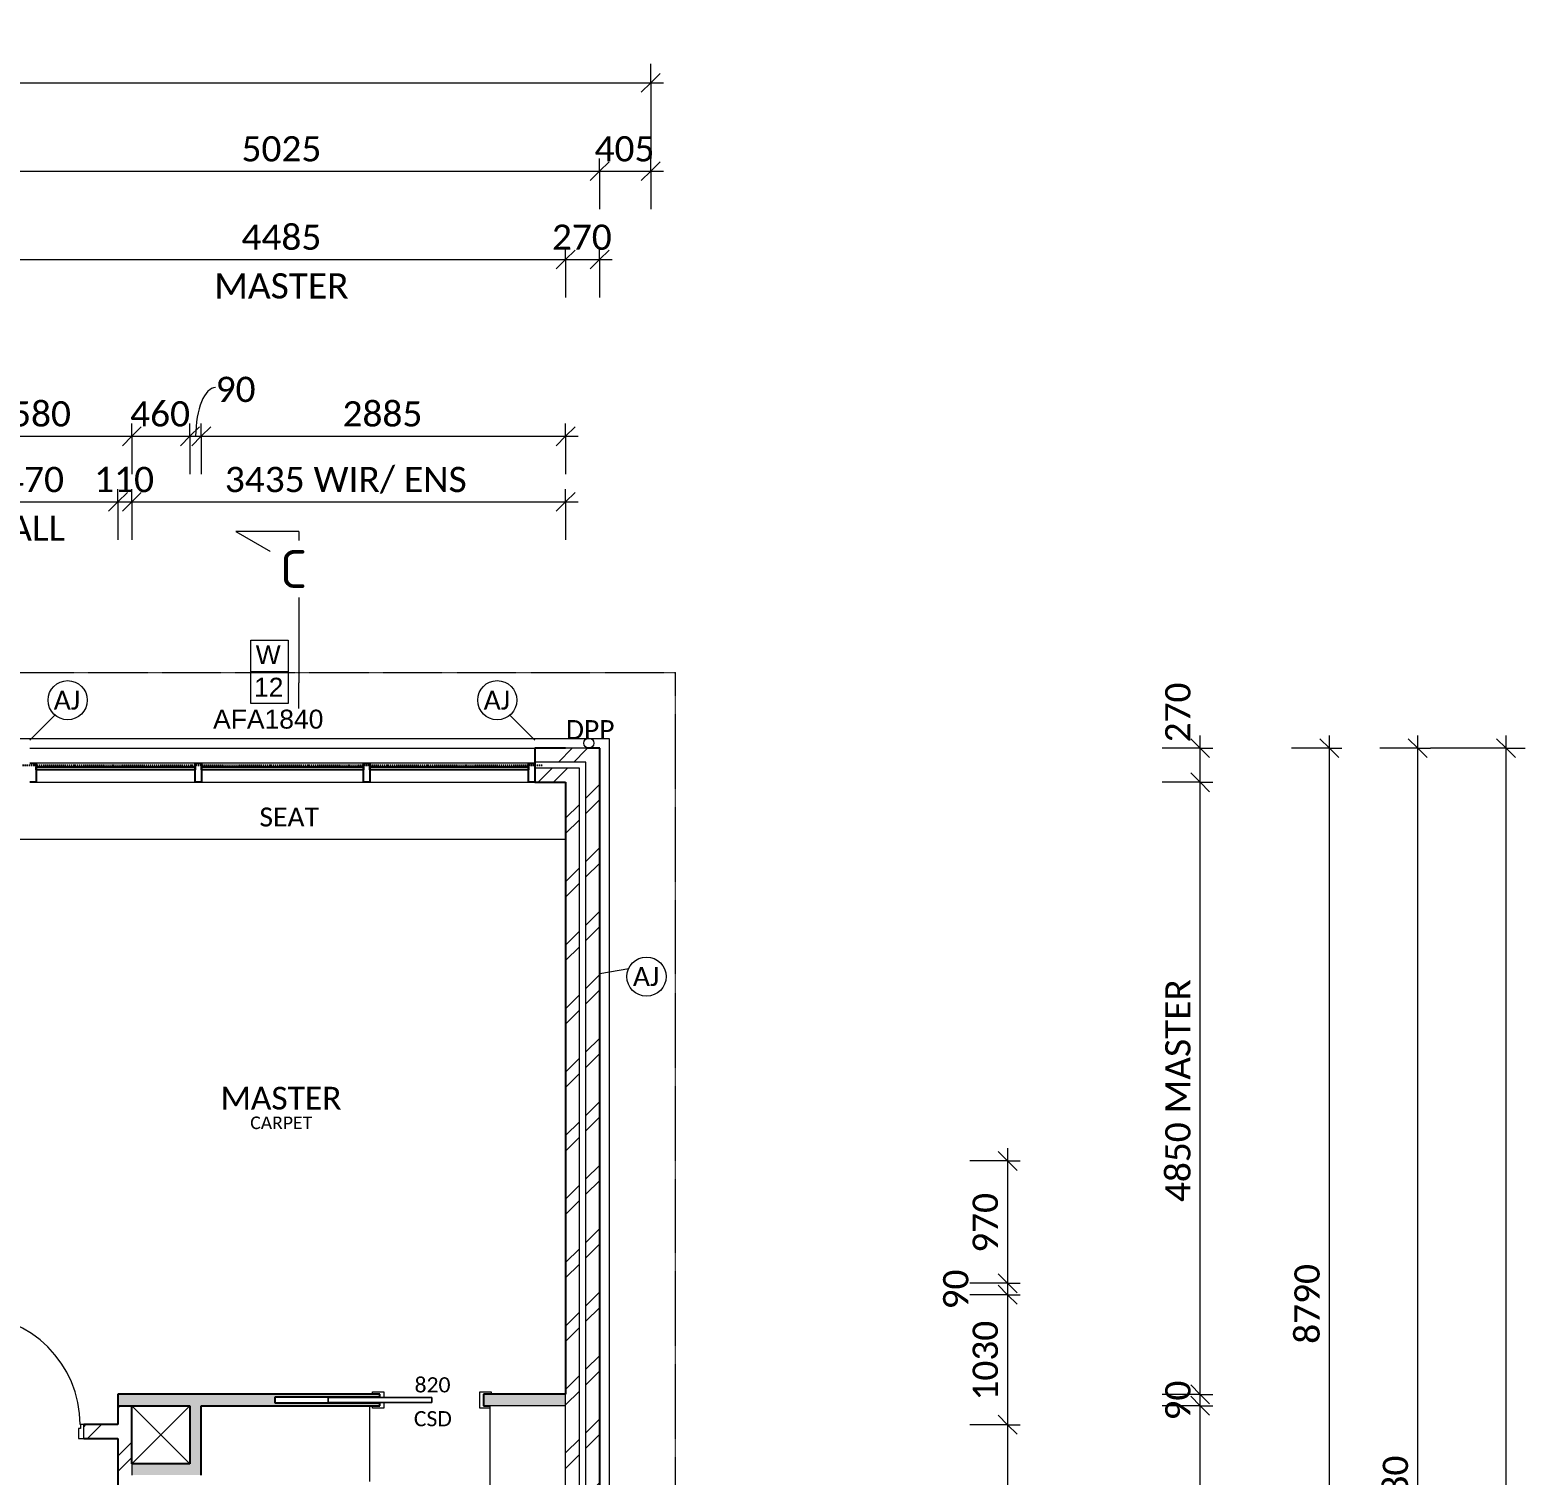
# Model space of a CAD drawing. Header units: millimetres. Extents: x 20072 to 46909, y 1130 to 33990.
# Drawn here: x 35068 to 46909, y 22539 to 33990 of the extents above; entities that cross this region are included whole.
import ezdxf

# ---------------------------------------------------------------- set-up
doc = ezdxf.new("R2010")
doc.units = ezdxf.units.MM
doc.linetypes.add('Dash Dot 3_8_', pattern=[15.875, 9.525, -3.175, 0, -3.175])
doc.linetypes.add('Overhead', pattern=[3.96875, 2.38125, -1.5875])
for name, color, linetype, lineweight in [('A-ANNO-DIMS', 211, 'Continuous', 9), ('A-ANNO-DIMS-100', 211, 'Continuous', 9), ('A-ANNO-IDEN', 131, 'Continuous', 9), ('A-AREA-IDEN', 2, 'Continuous', 9), ('A-DETL', 90, 'Continuous', 9), ('A-DETL-THIN', 151, 'Continuous', 9), ('A-DOOR', 31, 'Continuous', 9), ('A-DOOR-FRAM', 31, 'Continuous', 18), ('A-DOOR-IDEN', 31, 'Continuous', 9), ('A-DOOR-OPNG', 31, 'Continuous', 9), ('A-FLOR', 192, 'Continuous', 9), ('A-FLOR-OVHD', 1, 'Overhead', 9), ('A-GLAZ', 151, 'Continuous', 9), ('A-GLAZ-IDEN', 152, 'Continuous', 9), ('A-SIGN', 13, 'Continuous', 9), ('A-WALL', 113, 'Continuous', 9), ('A-WALL-PATT', 111, 'Continuous', 25), ('G-ANNO-SYMB', 111, 'Continuous', 9), ('G-ANNO-TEXT', 231, 'Continuous', 9), ('I-WALL', 2, 'Continuous', 9), ('Q-CASE', 31, 'Continuous', 9)]:
    doc.layers.add(name, color=color, linetype=linetype, lineweight=lineweight)
doc.styles.add('Arial_1', font='arial.ttf', dxfattribs={"height": 150})
doc.styles.add('Calibri Light', font='calibril.ttf', dxfattribs={"height": 100})
doc.styles.add('Calibri_1', font='calibri.ttf', dxfattribs={"height": 150})
doc.styles.add('Calibri_2', font='calibri.ttf', dxfattribs={"height": 180})
doc.styles.add('Calibri_3', font='calibri.ttf', dxfattribs={"height": 120})
doc.styles.add('Calibri_4', font='calibri.ttf', dxfattribs={"height": 300})
doc.styles.add('Calibri_5', font='calibri.ttf', dxfattribs={"height": 200})
doc.styles.add('ISOCPEUR_2', font='ISOCPEUR.ttf', dxfattribs={"height": 300})
doc.dimstyles.new('2_0mm_Calibrii', dxfattribs={"dimscale": 304.8, "dimtxt": 235.469685, "dimasz": 0.492126, "dimexe": 0.328084, "dimexo": 0.0625, "dimgap": 0, "dimtad": 1, "dimdec": 0, "dimzin": 0, "dimdsep": 46, "dimtxsty": 'Calibri_5', "dimblk1": 'OBLIQUE', "dimblk2": 'OBLIQUE', "dimsah": 1, "dimcen": 0.09, "dimdle": 0.328084, "dimazin": 0, "dimtfac": 1, "dimtdec": 4, "dimtix": 1, "dimtmove": 0, "dimatfit": 3, "dimfxl": 0.984252, "dimfxlon": 1, "dimtvp": 1, "dimtolj": 1, "dimtzin": 0, "dimarcsym": 2})
doc.dimstyles.new('2_0mm_Calibrii_1', dxfattribs={"dimscale": 304.8, "dimtxt": 235.469685, "dimasz": 0.492126, "dimexe": 0.328084, "dimexo": 0.0625, "dimgap": 0, "dimtad": 1, "dimdec": 0, "dimzin": 0, "dimdsep": 46, "dimtxsty": 'Calibri_5', "dimblk1": 'OBLIQUE', "dimblk2": 'OBLIQUE', "dimsah": 1, "dimcen": 0.09, "dimdle": 0.328084, "dimazin": 0, "dimtfac": 1, "dimtdec": 4, "dimtix": 1, "dimtmove": 2, "dimatfit": 3, "dimfxl": 0.984252, "dimfxlon": 1, "dimtvp": 1, "dimtolj": 1, "dimtzin": 0, "dimarcsym": 2})
doc.dimstyles.new('2_0mm_Calibrii_2', dxfattribs={"dimscale": 304.8, "dimtxt": 235.469685, "dimasz": 0.492126, "dimexe": 0.328084, "dimexo": 0.0625, "dimgap": 0, "dimtad": 1, "dimdec": 0, "dimzin": 0, "dimdsep": 46, "dimtxsty": 'Calibri_5', "dimblk1": 'OBLIQUE', "dimblk2": 'OBLIQUE', "dimsah": 1, "dimcen": 0.09, "dimdle": 0.328084, "dimazin": 0, "dimtfac": 1, "dimtdec": 4, "dimtix": 1, "dimtmove": 1, "dimatfit": 3, "dimfxl": 0.984252, "dimfxlon": 1, "dimtvp": 1, "dimtolj": 1, "dimtzin": 0, "dimarcsym": 2})
doc.dimstyles.new('3_0mm_CALIBRI', dxfattribs={"dimscale": 304.8, "dimtxt": 353.204527, "dimasz": 0.492126, "dimexe": 0.492126, "dimexo": 0.0625, "dimgap": 0, "dimtad": 1, "dimdec": 0, "dimzin": 0, "dimdsep": 46, "dimtxsty": 'Calibri_4', "dimblk1": 'OBLIQUE', "dimblk2": 'OBLIQUE', "dimsah": 1, "dimcen": 0.09, "dimdle": 0.328084, "dimazin": 0, "dimtfac": 1, "dimtdec": 4, "dimtix": 1, "dimtmove": 0, "dimatfit": 3, "dimfxl": 1.968504, "dimfxlon": 1, "dimtvp": 1, "dimtolj": 1, "dimtzin": 0, "dimarcsym": 2})
pattern_1 = [(45, (0, 0), (-251.4472, 251.4472), []), (45, (0, 381), (-251.4472, 251.4472), [])]

# ---------------------------------------------------------------- blocks, each defined once
blk = doc.blocks.new('3 PANEL 2 transom - AFA1842 SP-1980656-2_ MID GROUND FLOOR')
at = {"layer": 'A-GLAZ', "lineweight": 25}
for p, q in [((-1223, 135), (-1173, 135)), ((-1173, 135), (-1173, -15)), ((85, -15), (85, 135)), ((85, 135), (135, 135)), ((135, 135), (135, -15)), ((1418, -15), (1418, 135)), ((1418, 135), (1468, 135)), ((1468, 135), (1468, -15)), ((2727, -15), (2727, 135)), ((2727, 135), (2777, 135)), ((-1173, 12), (-1173, 38)), ((-1173, 38), (85, 38)), ((85, 12), (-1173, 12)), ((85, 38), (85, 12)), ((135, 12), (135, 38)), ((135, 38), (1418, 38)), ((1418, 12), (135, 12)), ((1418, 38), (1418, 12)), ((1468, 12), (1468, 38)), ((1468, 38), (2727, 38)), ((2727, 12), (1468, 12)), ((2727, 38), (2727, 12)), ((-1173, -15), (-1223, -15)), ((135, -15), (85, -15)), ((1468, -15), (1418, -15)), ((2777, -15), (2727, -15))]:
    blk.add_line(p, q, dxfattribs=at)
at = {"layer": 'A-GLAZ'}
for p, q in [((85, 135), (-1173, 135)), ((1418, 135), (135, 135)), ((2727, 135), (1468, 135)), ((-1173, -15), (85, -15)), ((135, -15), (1418, -15)), ((1468, -15), (2727, -15))]:
    blk.add_line(p, q, dxfattribs=at)
blk = doc.blocks.new('Single - Timber Frame  - 870x2400-2599501-2_ MID GROUND FLOOR')
at = {"layer": 'A-DOOR'}
for p, q in [((397, -55), (397, -925)), ((435, -55), (397, -55)), ((435, -55), (435, -925)), ((435, -925), (397, -925))]:
    blk.add_line(p, q, dxfattribs=at)
at = {"layer": 'A-DOOR-FRAM'}
for p, q in [((-423, 55), (-465, 55)), ((-465, 55), (-465, -55)), ((-423, -25), (-423, 55)), ((465, 55), (423, 55)), ((423, 55), (423, -25)), ((465, -55), (465, 55)), ((-465, -55), (-438, -55)), ((-438, -55), (-438, -25)), ((-438, -25), (-423, -25)), ((423, -25), (438, -25)), ((438, -25), (438, -55)), ((438, -55), (465, -55))]:
    blk.add_line(p, q, dxfattribs=at)
at = {"layer": 'A-DOOR-OPNG'}
blk.add_arc((435, -55), 870, 180, 270, dxfattribs=at)
blk = doc.blocks.new('Linen shelves - Linen shelves-2457071-2_ MID GROUND FLOOR')
at = {"layer": 'Q-CASE'}
for p, q in [((1820, -135), (-1570, -135)), ((-1570, -135), (-1570, -735)), ((1820, -735), (1820, -135)), ((-1570, -735), (1820, -735))]:
    blk.add_line(p, q, dxfattribs=at)
blk = doc.blocks.new('Downpipe - 450 Eave-1917949-2_ MID GROUND FLOOR')
at = {"layer": 'A-SIGN'}
blk.add_circle((0, 40), 40, dxfattribs=at)
blk = doc.blocks.new('89563_Cavity_Sliding_Door_single - 820CSD-2448972-2_ MID GROUND FLOOR')
at = {"layer": 'A-DOOR'}
for p, q in [((820, 20), (0, 20)), ((0, 20), (0, -20)), ((820, -20), (820, 20)), ((0, -20), (820, -20))]:
    blk.add_line(p, q, dxfattribs=at)
at = {"layer": 'A-DOOR', "lineweight": 18}
for p, q in [((0, -20), (0, 20)), ((0, 20), (820, 20)), ((820, 20), (820, -20)), ((820, -20), (0, -20))]:
    blk.add_line(p, q, dxfattribs=at)
at = {"layer": 'A-DOOR-FRAM'}
for p, q in [((-460, 65), (-380, 65)), ((-410, 45), (-460, 45)), ((-410, -45), (-410, 45)), ((-380, 65), (-380, -65)), ((380, 65), (470, 65)), ((380, 20), (380, 65)), ((410, 20), (380, 20)), ((410, 45), (410, 20)), ((470, 45), (410, 45)), ((470, 65), (470, 45)), ((-470, -45), (-410, -45)), ((-470, -65), (-470, -45)), ((-380, -65), (-470, -65)), ((380, -20), (410, -20)), ((380, -65), (380, -20)), ((470, -65), (380, -65)), ((410, -20), (410, -45)), ((410, -45), (470, -45)), ((470, -45), (470, -65))]:
    blk.add_line(p, q, dxfattribs=at)
blk = doc.blocks.new('Window Tag_ top_BRICK_ - Window Tag_ top_BRICK_-2133912-2_ MID GROUND FLOOR')
at = {"layer": 'A-GLAZ-IDEN'}
for p, q in [((-1.37, 2.65), (1.58, 2.65)), ((-1.37, -2.35), (-1.37, 2.65)), ((1.58, 2.65), (1.58, -2.35)), ((1.58, 0.15), (-1.37, 0.15)), ((1.58, -2.35), (-1.37, -2.35))]:
    blk.add_line(p, q, dxfattribs=at)
blk = doc.blocks.new('DIMBLOCK1-2_ MID GROUND FLOOR')
at = {"layer": 'A-ANNO-DIMS-100'}
for p, q in [((46759, 28299), (46684, 28374)), ((46759, 7179), (46759, 28399)), ((46759, 28299), (46159, 28299)), ((46759, 28299), (46834, 28224)), ((46759, 28299), (46909, 28299)), ((46759, 7279), (46684, 7354)), ((46759, 7279), (46159, 7279)), ((46759, 7279), (46834, 7204)), ((46759, 7279), (46909, 7279))]:
    blk.add_line(p, q, dxfattribs=at)
at = {"layer": 'A-ANNO-DIMS-100', "color": 0, "insert": (46343, 17181), "char_height": 300, "width": 1459.14, "attachment_point": 1, "rotation": 90, "line_spacing_factor": 1.158048, "style": 'Calibri_4'}
blk.add_mtext('21020', dxfattribs=at)
blk = doc.blocks.new('_Oblique')
at = {"color": 0, "linetype": 'ByBlock', "lineweight": -2}
blk.add_line((-0.5, -0.5), (0.5, 0.5), dxfattribs=at)
blk = doc.blocks.new('DIMBLOCK2-2_ MID GROUND FLOOR')
at = {"layer": 'A-ANNO-DIMS-100'}
for p, q in [((27975, 33571), (27975, 33721)), ((27975, 33571), (28050, 33646)), ((39985, 33571), (39985, 33721)), ((39985, 33571), (40060, 33646)), ((27875, 33571), (40085, 33571)), ((27975, 33571), (27900, 33496)), ((27975, 33571), (27975, 32971)), ((39985, 33571), (39910, 33496)), ((39985, 33571), (39985, 32971))]:
    blk.add_line(p, q, dxfattribs=at)
at = {"layer": 'A-ANNO-DIMS-100', "color": 0, "insert": (33372, 33987), "char_height": 300, "width": 1459.14, "attachment_point": 1, "line_spacing_factor": 1.158048, "style": 'Calibri_4'}
blk.add_mtext('12010', dxfattribs=at)
blk = doc.blocks.new('DIMBLOCK5-2_ MID GROUND FLOOR')
at = {"layer": 'A-ANNO-DIMS-100'}
for p, q in [((46059, 28299), (45984, 28374)), ((46059, 16319), (46059, 28399)), ((46059, 28299), (45759, 28299)), ((46059, 28299), (46134, 28224)), ((46059, 28299), (46159, 28299)), ((46059, 16319), (45984, 16394)), ((46059, 16319), (45759, 16319)), ((46059, 16319), (46134, 16244)), ((46059, 16319), (46159, 16319))]:
    blk.add_line(p, q, dxfattribs=at)
at = {"layer": 'A-ANNO-DIMS-100', "color": 0, "insert": (45782, 21904), "char_height": 200, "width": 972.76, "attachment_point": 1, "rotation": 90, "line_spacing_factor": 1.158048, "style": 'Calibri_5'}
blk.add_mtext('11980', dxfattribs=at)
blk = doc.blocks.new('DIMBLOCK7-2_ MID GROUND FLOOR')
at = {"layer": 'A-ANNO-DIMS-100'}
for p, q in [((34555, 32871), (34555, 32971)), ((34555, 32871), (34630, 32946)), ((39580, 32871), (39580, 32971)), ((39580, 32871), (39655, 32946)), ((34555, 32871), (34480, 32796)), ((34555, 32871), (39580, 32871)), ((34555, 32871), (34555, 32571)), ((39580, 32871), (39505, 32796)), ((39580, 32871), (39580, 32571))]:
    blk.add_line(p, q, dxfattribs=at)
at = {"layer": 'A-ANNO-DIMS-100', "color": 0, "insert": (36744, 33148), "char_height": 200, "width": 778.21, "attachment_point": 1, "line_spacing_factor": 1.158048, "style": 'Calibri_5'}
blk.add_mtext('5025', dxfattribs=at)
blk = doc.blocks.new('DIMBLOCK8-2_ MID GROUND FLOOR')
at = {"layer": 'A-ANNO-DIMS-100'}
for p, q in [((39580, 32871), (39580, 32971)), ((39580, 32871), (39655, 32946)), ((39985, 32871), (39985, 32971)), ((39985, 32871), (40060, 32946)), ((39580, 32871), (39505, 32796)), ((39580, 32871), (40085, 32871)), ((39580, 32871), (39580, 32571)), ((39985, 32871), (39910, 32796)), ((39985, 32871), (39985, 32571))]:
    blk.add_line(p, q, dxfattribs=at)
at = {"layer": 'A-ANNO-DIMS-100', "color": 0, "insert": (39540, 33148), "char_height": 200, "width": 583.66, "attachment_point": 1, "line_spacing_factor": 1.158048, "style": 'Calibri_5'}
blk.add_mtext('405', dxfattribs=at)
blk = doc.blocks.new('Section - Atria Section Head - Tail-1417894-2_ MID GROUND FLOOR')
at = {"layer": 'G-ANNO-SYMB'}
for p, q in [((-12, 5), (-9.11, 0)), ((-12, 0), (-12, 5)), ((-12, 0), (0, 0))]:
    blk.add_line(p, q, dxfattribs=at)
blk = doc.blocks.new('DIMBLOCK27-2_ MID GROUND FLOOR')
at = {"layer": 'A-ANNO-DIMS-100'}
for p, q in [((45359, 28299), (45284, 28374)), ((45359, 19509), (45359, 28399)), ((45359, 28299), (45059, 28299)), ((45359, 28299), (45434, 28224)), ((45359, 28299), (45459, 28299)), ((45359, 19509), (45284, 19584)), ((45359, 19509), (45059, 19509)), ((45359, 19509), (45434, 19434)), ((45359, 19509), (45459, 19509))]:
    blk.add_line(p, q, dxfattribs=at)
at = {"layer": 'A-ANNO-DIMS-100', "color": 0, "insert": (45082, 23580), "char_height": 200, "width": 778.21, "attachment_point": 1, "rotation": 90, "line_spacing_factor": 1.158048, "style": 'Calibri_5'}
blk.add_mtext('8790', dxfattribs=at)
blk = doc.blocks.new('DIMBLOCK73-2_ MID GROUND FLOOR')
at = {"layer": 'A-ANNO-DIMS-100'}
for p, q in [((44336, 23089), (44261, 23164)), ((44336, 23089), (44036, 23089)), ((44336, 19699), (44336, 23089)), ((44336, 23089), (44411, 23014)), ((44336, 23089), (44436, 23089)), ((44336, 19699), (44036, 19699)), ((44336, 19699), (44261, 19774)), ((44336, 19699), (44411, 19624)), ((44336, 19699), (44436, 19699))]:
    blk.add_line(p, q, dxfattribs=at)
at = {"layer": 'A-ANNO-DIMS-100', "color": 0, "insert": (44059, 20765), "char_height": 200, "width": 1510.09, "attachment_point": 1, "rotation": 90, "line_spacing_factor": 1.158048, "style": 'Calibri_5'}
blk.add_mtext('3390 WIR', dxfattribs=at)
blk = doc.blocks.new('DIMBLOCK74-2_ MID GROUND FLOOR')
at = {"layer": 'A-ANNO-DIMS-100'}
for p, q in [((44336, 23179), (44261, 23254)), ((44336, 23179), (44036, 23179)), ((44336, 23089), (44261, 23164)), ((44336, 23089), (44336, 23179)), ((44336, 23179), (44411, 23104)), ((44336, 23179), (44436, 23179)), ((44336, 23089), (44036, 23089)), ((44336, 23089), (44411, 23014)), ((44336, 23089), (44436, 23089))]:
    blk.add_line(p, q, dxfattribs=at)
at = {"layer": 'A-ANNO-DIMS-100', "color": 0, "insert": (44059, 22972), "char_height": 200, "width": 389.1, "attachment_point": 1, "rotation": 90, "line_spacing_factor": 1.158048, "style": 'Calibri_5'}
blk.add_mtext('90', dxfattribs=at)
blk = doc.blocks.new('DIMBLOCK75-2_ MID GROUND FLOOR')
at = {"layer": 'A-ANNO-DIMS-100'}
for p, q in [((44336, 28029), (44261, 28104)), ((44336, 28029), (44036, 28029)), ((44336, 23179), (44336, 28029)), ((44336, 28029), (44411, 27954)), ((44336, 28029), (44436, 28029)), ((44336, 23179), (44261, 23254)), ((44336, 23179), (44036, 23179)), ((44336, 23179), (44411, 23104)), ((44336, 23179), (44436, 23179))]:
    blk.add_line(p, q, dxfattribs=at)
at = {"layer": 'A-ANNO-DIMS-100', "color": 0, "insert": (44059, 24703), "char_height": 200, "width": 2163.23, "attachment_point": 1, "rotation": 90, "line_spacing_factor": 1.158048, "style": 'Calibri_5'}
blk.add_mtext('4850 MASTER', dxfattribs=at)
blk = doc.blocks.new('DIMBLOCK76-2_ MID GROUND FLOOR')
at = {"layer": 'A-ANNO-DIMS-100'}
for p, q in [((44336, 28299), (44261, 28374)), ((44336, 28029), (44336, 28399)), ((44336, 28299), (44036, 28299)), ((44336, 28299), (44411, 28224)), ((44336, 28299), (44436, 28299)), ((44336, 28029), (44261, 28104)), ((44336, 28029), (44036, 28029)), ((44336, 28029), (44411, 27954)), ((44336, 28029), (44436, 28029))]:
    blk.add_line(p, q, dxfattribs=at)
at = {"layer": 'A-ANNO-DIMS-100', "color": 0, "insert": (44059, 28345), "char_height": 200, "width": 583.66, "attachment_point": 1, "rotation": 90, "line_spacing_factor": 1.158048, "style": 'Calibri_5'}
blk.add_mtext('270', dxfattribs=at)
blk = doc.blocks.new('DIMBLOCK105-2_ MID GROUND FLOOR')
at = {"layer": 'A-ANNO-DIMS-100'}
for p, q in [((34825, 32171), (34825, 32271)), ((34825, 32171), (34900, 32246)), ((39310, 32171), (39310, 32271)), ((39310, 32171), (39385, 32246)), ((34825, 32171), (34750, 32096)), ((34825, 32171), (39310, 32171)), ((34825, 32171), (34825, 31871)), ((39310, 32171), (39235, 32096)), ((39310, 32171), (39310, 31871))]:
    blk.add_line(p, q, dxfattribs=at)
at = {"layer": 'A-ANNO-DIMS-100', "color": 0, "char_height": 200, "attachment_point": 1, "line_spacing_factor": 1.158048, "style": 'Calibri_5'}
for s, insert, width in [('4485', (36744, 32448), 778.21), ('MASTER', (36528, 32062), 1297.01)]:
    blk.add_mtext(s, dxfattribs=dict(at, insert=insert, width=width))
blk = doc.blocks.new('DIMBLOCK106-2_ MID GROUND FLOOR')
at = {"layer": 'A-ANNO-DIMS-100'}
for p, q in [((39310, 32171), (39310, 32271)), ((39310, 32171), (39385, 32246)), ((39580, 32171), (39580, 32271)), ((39580, 32171), (39655, 32246)), ((39310, 32171), (39235, 32096)), ((39310, 32171), (39680, 32171)), ((39310, 32171), (39310, 31871)), ((39580, 32171), (39505, 32096)), ((39580, 32171), (39580, 31871))]:
    blk.add_line(p, q, dxfattribs=at)
at = {"layer": 'A-ANNO-DIMS-100', "color": 0, "insert": (39202, 32448), "char_height": 200, "width": 583.66, "attachment_point": 1, "line_spacing_factor": 1.158048, "style": 'Calibri_5'}
blk.add_mtext('270', dxfattribs=at)
blk = doc.blocks.new('DIMBLOCK114-2_ MID GROUND FLOOR')
at = {"layer": 'A-ANNO-DIMS-100'}
for p, q in [((34295, 30771), (34295, 30871)), ((34295, 30771), (34370, 30846)), ((35875, 30771), (35875, 30871)), ((35875, 30771), (35950, 30846)), ((34195, 30771), (35875, 30771)), ((34295, 30771), (34220, 30696)), ((34295, 30771), (34295, 30471)), ((35875, 30771), (35800, 30696)), ((35875, 30771), (35875, 30471))]:
    blk.add_line(p, q, dxfattribs=at)
at = {"layer": 'A-ANNO-DIMS-100', "color": 0, "insert": (34761, 31048), "char_height": 200, "width": 778.21, "attachment_point": 1, "line_spacing_factor": 1.158048, "style": 'Calibri_5'}
blk.add_mtext('1580', dxfattribs=at)
blk = doc.blocks.new('DIMBLOCK115-2_ MID GROUND FLOOR')
at = {"layer": 'A-ANNO-DIMS-100'}
for p, q in [((35875, 30771), (35875, 30871)), ((35875, 30771), (35950, 30846)), ((36335, 30771), (36335, 30871)), ((36335, 30771), (36410, 30846)), ((35875, 30771), (35800, 30696)), ((35875, 30771), (36335, 30771)), ((35875, 30771), (35875, 30471)), ((36335, 30771), (36260, 30696)), ((36335, 30771), (36335, 30471))]:
    blk.add_line(p, q, dxfattribs=at)
at = {"layer": 'A-ANNO-DIMS-100', "color": 0, "insert": (35862, 31048), "char_height": 200, "width": 583.66, "attachment_point": 1, "line_spacing_factor": 1.158048, "style": 'Calibri_5'}
blk.add_mtext('460', dxfattribs=at)
blk = doc.blocks.new('DIMBLOCK116-2_ MID GROUND FLOOR')
at = {"layer": 'A-ANNO-DIMS-100'}
for p, q in [((36335, 30771), (36335, 30871)), ((36335, 30771), (36410, 30846)), ((36425, 30771), (36425, 30871)), ((36425, 30771), (36500, 30846)), ((36335, 30771), (36260, 30696)), ((36335, 30771), (36425, 30771)), ((36335, 30771), (36335, 30471)), ((36425, 30771), (36350, 30696)), ((36425, 30771), (36425, 30471))]:
    blk.add_line(p, q, dxfattribs=at)
blk.add_ellipse((36539, 30771), major_axis=(0, 386), ratio=0.411397, start_param=0, end_param=1.570796, dxfattribs=at)
at = {"layer": 'A-ANNO-DIMS-100', "color": 0, "insert": (36539, 31242), "char_height": 200, "width": 389.1, "attachment_point": 1, "line_spacing_factor": 1.158048, "style": 'Calibri_5'}
blk.add_mtext('90', dxfattribs=at)
blk = doc.blocks.new('DIMBLOCK117-2_ MID GROUND FLOOR')
at = {"layer": 'A-ANNO-DIMS-100'}
for p, q in [((36425, 30771), (36425, 30871)), ((36425, 30771), (36500, 30846)), ((39310, 30771), (39310, 30871)), ((39310, 30771), (39385, 30846)), ((36425, 30771), (36350, 30696)), ((36425, 30771), (39410, 30771)), ((36425, 30771), (36425, 30471)), ((39310, 30771), (39235, 30696)), ((39310, 30771), (39310, 30471))]:
    blk.add_line(p, q, dxfattribs=at)
at = {"layer": 'A-ANNO-DIMS-100', "color": 0, "insert": (37544, 31048), "char_height": 200, "width": 778.21, "attachment_point": 1, "line_spacing_factor": 1.158048, "style": 'Calibri_5'}
blk.add_mtext('2885', dxfattribs=at)
blk = doc.blocks.new('DIMBLOCK120-2_ MID GROUND FLOOR')
at = {"layer": 'A-ANNO-DIMS-100'}
for p, q in [((34295, 30251), (34295, 30351)), ((34295, 30251), (34370, 30326)), ((35765, 30251), (35765, 30351)), ((35765, 30251), (35840, 30326)), ((34295, 30251), (34220, 30176)), ((34295, 30251), (35765, 30251)), ((34295, 30251), (34295, 29951)), ((35765, 30251), (35690, 30176)), ((35765, 30251), (35765, 29951))]:
    blk.add_line(p, q, dxfattribs=at)
at = {"layer": 'A-ANNO-DIMS-100', "color": 0, "char_height": 200, "attachment_point": 1, "line_spacing_factor": 1.158048, "style": 'Calibri_5'}
for s, insert, width in [('1470', (34706, 30528), 778.21), ('HALL', (34710, 30142), 768.94)]:
    blk.add_mtext(s, dxfattribs=dict(at, insert=insert, width=width))
blk = doc.blocks.new('DIMBLOCK121-2_ MID GROUND FLOOR')
at = {"layer": 'A-ANNO-DIMS-100'}
for p, q in [((35765, 30251), (35765, 30351)), ((35765, 30251), (35840, 30326)), ((35875, 30251), (35875, 30351)), ((35875, 30251), (35950, 30326)), ((35765, 30251), (35690, 30176)), ((35765, 30251), (35875, 30251)), ((35765, 30251), (35765, 29951)), ((35875, 30251), (35800, 30176)), ((35875, 30251), (35875, 29951))]:
    blk.add_line(p, q, dxfattribs=at)
at = {"layer": 'A-ANNO-DIMS-100', "color": 0, "insert": (35577, 30528), "char_height": 200, "width": 583.66, "attachment_point": 1, "line_spacing_factor": 1.158048, "style": 'Calibri_5'}
blk.add_mtext('110', dxfattribs=at)
blk = doc.blocks.new('DIMBLOCK122-2_ MID GROUND FLOOR')
at = {"layer": 'A-ANNO-DIMS-100'}
for p, q in [((35875, 30251), (35875, 30351)), ((35875, 30251), (35950, 30326)), ((39310, 30251), (39310, 30351)), ((39310, 30251), (39385, 30326)), ((35875, 30251), (35800, 30176)), ((35875, 30251), (39410, 30251)), ((35875, 30251), (35875, 29951)), ((39310, 30251), (39235, 30176)), ((39310, 30251), (39310, 29951))]:
    blk.add_line(p, q, dxfattribs=at)
at = {"layer": 'A-ANNO-DIMS-100', "color": 0, "insert": (36612, 30528), "char_height": 200, "width": 2353.15, "attachment_point": 1, "line_spacing_factor": 1.158048, "style": 'Calibri_5'}
blk.add_mtext('3435 WIR/ ENS', dxfattribs=at)
blk = doc.blocks.new('DIMBLOCK125-2_ MID GROUND FLOOR')
at = {"layer": 'A-ANNO-DIMS-100'}
for p, q in [((42811, 25029), (42736, 25104)), ((42811, 25129), (42811, 24059)), ((42811, 25029), (42511, 25029)), ((42811, 25029), (42886, 24954)), ((42811, 25029), (42911, 25029)), ((42811, 24059), (42511, 24059)), ((42811, 24059), (42736, 24134)), ((42811, 24059), (42886, 23984)), ((42811, 24059), (42911, 24059))]:
    blk.add_line(p, q, dxfattribs=at)
at = {"layer": 'A-ANNO-DIMS-100', "color": 0, "insert": (42534, 24301), "char_height": 200, "width": 583.66, "attachment_point": 1, "rotation": 90, "line_spacing_factor": 1.158048, "style": 'Calibri_5'}
blk.add_mtext('970', dxfattribs=at)
blk = doc.blocks.new('DIMBLOCK126-2_ MID GROUND FLOOR')
at = {"layer": 'A-ANNO-DIMS-100'}
for p, q in [((42811, 24059), (42511, 24059)), ((42811, 24059), (42736, 24134)), ((42811, 23969), (42736, 24044)), ((42811, 24059), (42811, 23969)), ((42811, 24059), (42886, 23984)), ((42811, 24059), (42911, 24059)), ((42811, 23969), (42511, 23969)), ((42811, 23969), (42886, 23894)), ((42811, 23969), (42911, 23969))]:
    blk.add_line(p, q, dxfattribs=at)
at = {"layer": 'A-ANNO-DIMS-100', "color": 0, "insert": (42300, 23852), "char_height": 200, "width": 389.1, "attachment_point": 1, "rotation": 90, "line_spacing_factor": 1.158048, "style": 'Calibri_5'}
blk.add_mtext('90', dxfattribs=at)
blk = doc.blocks.new('DIMBLOCK127-2_ MID GROUND FLOOR')
at = {"layer": 'A-ANNO-DIMS-100'}
for p, q in [((42811, 23969), (42736, 24044)), ((42811, 23969), (42511, 23969)), ((42811, 23969), (42811, 22939)), ((42811, 23969), (42886, 23894)), ((42811, 23969), (42911, 23969)), ((42811, 22939), (42736, 23014)), ((42811, 22939), (42511, 22939)), ((42811, 22939), (42886, 22864)), ((42811, 22939), (42911, 22939))]:
    blk.add_line(p, q, dxfattribs=at)
at = {"layer": 'A-ANNO-DIMS-100', "color": 0, "insert": (42534, 23130), "char_height": 200, "width": 778.21, "attachment_point": 1, "rotation": 90, "line_spacing_factor": 1.158048, "style": 'Calibri_5'}
blk.add_mtext('1030', dxfattribs=at)
blk = doc.blocks.new('DIMBLOCK128-2_ MID GROUND FLOOR')
at = {"layer": 'A-ANNO-DIMS-100'}
for p, q in [((42811, 22939), (42736, 23014)), ((42811, 22939), (42511, 22939)), ((42811, 22939), (42811, 18219)), ((42811, 22939), (42886, 22864)), ((42811, 22939), (42911, 22939)), ((42811, 18219), (42736, 18294)), ((42811, 18219), (42511, 18219)), ((42811, 18219), (42886, 18144)), ((42811, 18219), (42911, 18219))]:
    blk.add_line(p, q, dxfattribs=at)
at = {"layer": 'A-ANNO-DIMS-100', "color": 0, "insert": (42534, 20255), "char_height": 200, "width": 778.21, "attachment_point": 1, "rotation": 90, "line_spacing_factor": 1.158048, "style": 'Calibri_5'}
blk.add_mtext('4720', dxfattribs=at)

msp = doc.modelspace()

# ---------------------------------------------------------------- hatches: boundary and pattern name
at = {"layer": 'A-WALL-PATT', "lineweight": 9}
h = msp.add_hatch(dxfattribs=at)
h.set_pattern_fill('FP_1', color=256, style=0, pattern_type=2)
h.set_pattern_definition(pattern_1)
h.paths.add_polyline_path([(39470.4, 28189.5), (39470.4, 28299.5), (39067.9, 28299.5), (39067.9, 28189.5), (39420.4, 28189.5)])
h.paths.add_polyline_path([(34555.4, 28189.5), (35067.9, 28189.5), (35067.9, 28299.5), (34555.4, 28299.5)])
h = msp.add_hatch(dxfattribs=at)
h.set_pattern_fill('FP_1', color=256, style=0, pattern_type=2)
h.set_pattern_definition(pattern_1)
h.paths.add_polyline_path([(39580.4, 16319.5), (39580.4, 28299.5), (39470.4, 28299.5), (39470.4, 16319.5)])
h = msp.add_hatch(dxfattribs=at)
h.set_pattern_fill('FP_1', color=256, style=0, pattern_type=2)
h.set_pattern_definition(pattern_1)
h.paths.add_polyline_path([(39310.4, 28029.5), (39310.4, 28139.5), (39067.9, 28139.5), (39067.9, 28029.5)])
h.paths.add_polyline_path([(34715.4, 28029.5), (35067.9, 28029.5), (35067.9, 28139.5), (34715.4, 28139.5)])
h = msp.add_hatch(dxfattribs=at)
h.set_pattern_fill('FP_1', color=256, style=0, pattern_type=2)
h.set_pattern_definition(pattern_1)
h.paths.add_polyline_path([(39402.3, 16159.5), (39420.4, 16159.5), (39420.4, 17939.5), (39310.4, 17939.5), (39310.4, 16159.5)])
h.paths.add_polyline_path([(39368.6, 19509.5), (39420.4, 19509.5), (39420.4, 28139.5), (39310.4, 28139.5), (39310.4, 19509.5), (39316.6, 19509.5)])
h = msp.add_hatch(color=256, dxfattribs=at)
h.paths.add_polyline_path([(35765.4, 23089.5), (37840.4, 23089.5), (37840.4, 23109.5), (37010.4, 23109.5), (37010.4, 23159.5), (37840.4, 23159.5), (37840.4, 23179.5), (35765.4, 23179.5), (35765.4, 23134.5)])
h.paths.add_polyline_path([(39310.4, 23089.5), (39310.4, 23179.5), (38660.4, 23179.5), (38660.4, 23089.5), (38710.4, 23089.5)])
h = msp.add_hatch(dxfattribs=at)
h.set_pattern_fill('FP_1', color=256, style=0, pattern_type=2)
h.set_pattern_definition(pattern_1)
h.paths.add_polyline_path([(35875.4, 9859.5), (35875.4, 11914.5), (35765.4, 11914.5), (35765.4, 9859.5)])
h.paths.add_polyline_path([(35765.4, 12844.5), (35875.4, 12844.5), (35875.4, 14104.5), (35765.4, 14104.5), (35765.4, 12911.8)])
h.paths.add_polyline_path([(35845.4, 15034.5), (35875.4, 15034.5), (35875.4, 16879.5), (35765.4, 16879.5), (35765.4, 15034.5)])
h.paths.add_polyline_path([(35845.4, 17659.5), (35875.4, 17659.5), (35875.4, 23089.5), (35765.4, 23089.5), (35765.4, 17659.5)])
for points in [[(36335.4, 22629.5), (36425.4, 22629.5), (36425.4, 23089.5), (36335.4, 23089.5), (36335.4, 22811.6)], [(36425.4, 22539.5), (36425.4, 22629.5), (35875.4, 22629.5), (35875.4, 22539.5), (36335.4, 22539.5)]]:
    msp.add_hatch(color=256, dxfattribs=at).paths.add_polyline_path(points)
h = msp.add_hatch(dxfattribs=at)
h.set_pattern_fill('FP_1', color=256, style=0, pattern_type=2)
h.set_pattern_definition(pattern_1)
h.paths.add_polyline_path([(34295.4, 22829.5), (34565.4, 22829.5), (34565.4, 22939.5), (34295.4, 22939.5), (34295.4, 22909.5)])
h.paths.add_polyline_path([(35765.4, 22829.5), (35765.4, 22939.5), (35495.4, 22939.5), (35495.4, 22829.5)])

# ---------------------------------------------------------------- linework, layer by layer
at = {"layer": 'A-DETL'}
for p, q in [((35068, 28362.4), (35266.6, 28561)), ((39068, 28362.4), (38869.4, 28561)), ((39580.4, 26513.6), (39810.6, 26554.2))]:
    msp.add_line(p, q, dxfattribs=at)
at = {"layer": 'A-DETL', "linetype": 'Dash Dot 3_8_', "lineweight": 25}
msp.add_line((35010.4, 28164.5), (39130.4, 28164.5), dxfattribs=at)
at = {"layer": 'A-DETL'}
for centre in [(35366.8, 28679.2), (38769.2, 28679.2), (39951.2, 26489.2)]:
    msp.add_circle(centre, 155, dxfattribs=at)
at = {"layer": 'A-DETL-THIN'}
for p, q in [((35875.4, 22629.5), (36335.4, 23089.5)), ((36335.4, 22629.5), (35875.4, 23089.5))]:
    msp.add_line(p, q, dxfattribs=at)
at = {"layer": 'A-FLOR'}
msp.add_line((34825.4, 27579.5), (39310.4, 27579.5), dxfattribs=at)
at = {"layer": 'A-FLOR-OVHD'}
for p in [(33955.4, 28899.5), (40180.4, 16179.5)]:
    msp.add_line(p, (40180.4, 28899.5), dxfattribs=at)
at = {"layer": 'A-WALL'}
for p, q in [((27900.4, 28374.5), (39655.4, 28374.5)), ((39655.4, 28374.5), (39655.4, 16319.5)), ((35067.9, 28299.5), (39067.9, 28299.5)), ((39470.4, 28189.5), (39067.9, 28189.5)), ((39470.4, 28299.5), (39310.4, 28299.5)), ((39470.4, 16209.5), (39470.4, 28189.5)), ((39420.4, 28139.5), (39067.9, 28139.5)), ((39420.4, 19509.5), (39420.4, 28139.5)), ((39310.4, 23089.5), (39310.4, 23179.5)), ((35875.4, 22629.5), (35875.4, 22539.5))]:
    msp.add_line(p, q, dxfattribs=at)
at = {"layer": 'A-WALL', "lineweight": 25}
for p, q in [((39310.4, 28299.5), (39067.9, 28299.5)), ((39067.9, 28299.5), (39067.9, 28029.5)), ((39580.4, 28299.5), (39470.4, 28299.5)), ((39580.4, 16319.5), (39580.4, 28299.5)), ((39067.9, 28029.5), (39310.4, 28029.5)), ((39310.4, 28029.5), (39310.4, 23179.5)), ((35765.4, 23089.5), (35765.4, 23089.5)), ((35765.4, 23089.5), (35765.4, 22939.5)), ((35875.4, 22629.5), (35875.4, 23089.5)), ((35765.4, 22939.5), (35495.4, 22939.5)), ((35495.4, 22829.5), (35765.4, 22829.5)), ((35765.4, 22829.5), (35765.4, 17659.5))]:
    msp.add_line(p, q, dxfattribs=at)
at = {"layer": 'G-ANNO-SYMB'}
msp.add_line((37198.6, 28614.6), (37198.6, 28816.2), dxfattribs=at)
at = {"layer": 'I-WALL', "lineweight": 25}
for p, q in [((37840.4, 23179.5), (35765.4, 23179.5)), ((35765.4, 23179.5), (35765.4, 23089.5)), ((37010.4, 23109.5), (37010.4, 23159.5)), ((37010.4, 23159.5), (37840.4, 23159.5)), ((37840.4, 23109.5), (37010.4, 23109.5)), ((37840.4, 23159.5), (37840.4, 23179.5)), ((37840.4, 23089.5), (37840.4, 23109.5)), ((39310.4, 23179.5), (38660.4, 23179.5)), ((38660.4, 23179.5), (38660.4, 23089.5)), ((35765.4, 23089.5), (36335.4, 23089.5)), ((36335.4, 23089.5), (36335.4, 22629.5)), ((36425.4, 23089.5), (37840.4, 23089.5)), ((36425.4, 22539.5), (36425.4, 23089.5)), ((38660.4, 23089.5), (38710.4, 23089.5)), ((36335.4, 22629.5), (35875.4, 22629.5))]:
    msp.add_line(p, q, dxfattribs=at)
at = {"layer": 'Q-CASE'}
msp.add_line((37760.4, 22489.5), (37760.4, 23089.5), dxfattribs=at)

# ---------------------------------------------------------------- block references
at = {"layer": 'A-DOOR', "rotation": 180}
msp.add_blockref('Single - Timber Frame  - 870x2400-2599501-2_ MID GROUND FLOOR', (35030.4, 22884.5), dxfattribs=at)
at = {"layer": 'A-DOOR-FRAM', "lineweight": 9, "rotation": 180}
msp.add_blockref('89563_Cavity_Sliding_Door_single - 820CSD-2448972-2_ MID GROUND FLOOR', (38250.4, 23134.5), dxfattribs=at)
at = {"layer": 'A-GLAZ', "rotation": 180}
msp.add_blockref('3 PANEL 2 transom - AFA1842 SP-1980656-2_ MID GROUND FLOOR', (37844.6, 28164.5), dxfattribs=at)
at = {"layer": 'A-GLAZ-IDEN', "xscale": 99.99999999999993, "yscale": 99.99999999999993, "zscale": 99.99999999999993}
msp.add_blockref('Window Tag_ top_BRICK_ - Window Tag_ top_BRICK_-2133912-2_ MID GROUND FLOOR', (36955, 28889.2), dxfattribs=at)
at = {"layer": 'A-SIGN'}
msp.add_blockref('Downpipe - 450 Eave-1917949-2_ MID GROUND FLOOR', (39494.9, 28299.5), dxfattribs=at)
at = {"layer": 'G-ANNO-SYMB', "extrusion": (0, 0, -1), "xscale": 99.99999999999993, "yscale": 99.99999999999993, "zscale": 99.99999999999993, "rotation": 270.0000000000002}
msp.add_blockref('Section - Atria Section Head - Tail-1417894-2_ MID GROUND FLOOR', (-37198.6, 28816.2), dxfattribs=at)
at = {"layer": 'Q-CASE', "rotation": 269.9999999999999}
msp.add_blockref('Linen shelves - Linen shelves-2457071-2_ MID GROUND FLOOR', (39445.4, 21519.5), dxfattribs=at)

# ---------------------------------------------------------------- texts
at = {"layer": 'A-ANNO-IDEN', "insert": (39312.3, 28521.3), "char_height": 150, "width": 489.029, "attachment_point": 1, "style": 'Calibri_1'}
msp.add_mtext('DPP', dxfattribs=at)
at = {"layer": 'A-AREA-IDEN', "attachment_point": 1}
for s, insert, char_height, width, style in [('MASTER', (36578.2, 25616.2), 180, 1178.481, 'Calibri_2'), ('CARPET', (36813.2, 25380.8), 100, 609.282, 'Calibri Light')]:
    msp.add_mtext(s, dxfattribs=dict(at, insert=insert, char_height=char_height, width=width, style=style))
at = {"layer": 'A-DOOR-IDEN', "insert": (38114.4, 23314.8), "char_height": 120, "width": 360.759, "attachment_point": 1, "style": 'Calibri_3'}
msp.add_mtext('820', dxfattribs=at)
at = {"layer": 'A-GLAZ-IDEN', "char_height": 150, "attachment_point": 1, "style": 'Arial_1'}
for s, insert, width in [('W', (36856.3, 29115.2), 256.54), ('12', (36842.8, 28857.2), 288.607), ('AFA1840', (36518.8, 28604.2), 1074.261)]:
    msp.add_mtext(s, dxfattribs=dict(at, insert=insert, width=width))
at = {"layer": 'G-ANNO-TEXT', "color": 140, "char_height": 150, "width": 264.557, "attachment_point": 1, "style": 'Calibri_1'}
for insert in [(35256.5, 28755.3), (38661.5, 28755.3), (39843.5, 26565.3)]:
    msp.add_mtext('AJ', dxfattribs=dict(at, insert=insert))
at = {"layer": 'G-ANNO-TEXT', "color": 7, "attachment_point": 1}
for s, insert, char_height, width, style in [('SEAT', (36886, 27828.8), 150, 593.249, 'Calibri_1'), ('CSD', (38109, 23046.3), 120, 368.776, 'Calibri_3')]:
    msp.add_mtext(s, dxfattribs=dict(at, insert=insert, char_height=char_height, width=width, style=style))

# ---------------------------------------------------------------- dimensions: what is measured, and where the dimension line sits
at = {"layer": 'A-ANNO-DIMS'}
for base, p1, p2, dimstyle, override, picture, middle in [((39984.9455065, 33571.0763475), (27975.4455064, 32971.0763475), (39984.9455065, 32971.0763475), '3_0mm_CALIBRI', {"dimpost": '<>', "dimfxl": 12009.5}, 'DIMBLOCK2-2_ MID GROUND FLOOR', (33980.1955064, 33724.7686554)), ((39580.4, 32871.1), (34555.4, 32571.1), (39580.4, 32571.1), '2_0mm_Calibrii', {"dimpost": '<>', "dimfxl": 5025}, 'DIMBLOCK7-2_ MID GROUND FLOOR', (37067.9, 32973.5)), ((39984.9455065, 32871.0763475), (39580.4455065, 32571.0763475), (39984.9455065, 32571.0763475), '2_0mm_Calibrii', {"dimpost": '<>', "dimfxl": 404.5}, 'DIMBLOCK8-2_ MID GROUND FLOOR', (39782.6955065, 32973.5378861)), ((39580.4, 32171.1), (39310.4, 31871.1), (39580.4, 31871.1), '2_0mm_Calibrii', {"dimpost": '<>', "dimfxl": 270}, 'DIMBLOCK106-2_ MID GROUND FLOOR', (39445.4, 32273.5)), ((35875.4, 30771.1), (34295.4, 30471.1), (35875.4, 30471.1), '2_0mm_Calibrii', {"dimpost": '<>', "dimfxl": 1580.000001}, 'DIMBLOCK114-2_ MID GROUND FLOOR', (35085.4, 30873.5)), ((36335.4, 30771.1), (35875.4, 30471.1), (36335.4, 30471.1), '2_0mm_Calibrii', {"dimpost": '<>', "dimfxl": 460}, 'DIMBLOCK115-2_ MID GROUND FLOOR', (36105.4, 30873.5)), ((39310.4, 30771.1), (36425.4, 30471.1), (39310.4, 30471.1), '2_0mm_Calibrii', {"dimpost": '<>', "dimfxl": 2885}, 'DIMBLOCK117-2_ MID GROUND FLOOR', (37867.9, 30873.5)), ((35875.4, 30251.2), (35765.4, 29951.2), (35875.4, 29951.2), '2_0mm_Calibrii', {"dimpost": '<>', "dimfxl": 110}, 'DIMBLOCK121-2_ MID GROUND FLOOR', (35820.4, 30353.7))]:
    dim = msp.add_linear_dim(base=base, p1=p1, p2=p2, dimstyle=dimstyle, override=override, dxfattribs=at)
    dim.commit()
    dim.dimension.update_dxf_attribs({"geometry": picture, "text_midpoint": middle})
for base, p1, p2, text, override, picture, middle in [((39310.4, 32171.1), (34825.4, 31871.1), (39310.4, 31871.1), '<>\\XMASTER', {"dimpost": '<>', "dimfxl": 4485}, 'DIMBLOCK105-2_ MID GROUND FLOOR', (37067.9, 32171.1)), ((35765.4, 30251.2), (34295.4, 29951.2), (35765.4, 29951.2), '<>\\XHALL', {"dimpost": '<>', "dimfxl": 1470.000001}, 'DIMBLOCK120-2_ MID GROUND FLOOR', (35030.4, 30251.2))]:
    dim = msp.add_linear_dim(base=base, p1=p1, p2=p2, text=text, dimstyle='2_0mm_Calibrii', override=override, dxfattribs=at)
    dim.commit()
    dim.dimension.update_dxf_attribs({"geometry": picture, "text_midpoint": middle})
dim = msp.add_linear_dim(base=(36425.4, 30771.1), p1=(36335.4, 30471.1), p2=(36425.4, 30471.1), dimstyle='2_0mm_Calibrii_2', override={"dimpost": '<>', "dimfxl": 90}, dxfattribs=at)
dim.commit()
dim.dimension.update_dxf_attribs({"geometry": 'DIMBLOCK116-2_ MID GROUND FLOOR', "text_midpoint": (36733.9, 31108.3), "dimtype": 160})
for base, p1, p2, override, picture, middle in [((44336, 28299.5), (44036, 28029.5), (44036, 28299.5), {"dimpost": '<>', "dimfxl": 270}, 'DIMBLOCK76-2_ MID GROUND FLOOR', (44192.2, 28636.4)), ((42811, 23969.5), (42511, 24059.5), (42511, 23969.5), {"dimpost": '<>', "dimfxl": 90}, 'DIMBLOCK126-2_ MID GROUND FLOOR', (42433.5, 24046.9))]:
    dim = msp.add_linear_dim(base=base, p1=p1, p2=p2, angle=90, dimstyle='2_0mm_Calibrii_1', override=override, dxfattribs=at)
    dim.commit()
    dim.dimension.update_dxf_attribs({"geometry": picture, "text_midpoint": middle, "dimtype": 160, "text_rotation": 90})
for base, p1, p2, dimstyle, override, picture, middle in [((45359.3, 28299.5), (45059.3, 19509.5), (45059.3, 28299.5), '2_0mm_Calibrii', {"dimpost": '<>', "dimfxl": 8789.999998}, 'DIMBLOCK27-2_ MID GROUND FLOOR', (45256.8, 23904.5)), ((46059.3, 28299.5), (45759.3, 16319.5), (45759.3, 28299.5), '2_0mm_Calibrii', {"dimpost": '<>', "dimfxl": 11979.999998}, 'DIMBLOCK5-2_ MID GROUND FLOOR', (45956.8, 22309.5)), ((46759.3, 28299.5), (46159.3, 7279.5), (46159.3, 28299.5), '3_0mm_CALIBRI', {"dimpost": '<>', "dimfxl": 21019.999999}, 'DIMBLOCK1-2_ MID GROUND FLOOR', (46605.6, 17789.5)), ((44336, 28029.5), (44036, 23179.5), (44036, 28029.5), '2_0mm_Calibrii', {"dimpost": '<>MASTER', "dimfxl": 4849.999998}, 'DIMBLOCK75-2_ MID GROUND FLOOR', (44233.6, 25604.5)), ((42811, 24059.5), (42511, 25029.5), (42511, 24059.5), '2_0mm_Calibrii', {"dimpost": '<>', "dimfxl": 970}, 'DIMBLOCK125-2_ MID GROUND FLOOR', (42708.6, 24544.5)), ((42811, 22939.5), (42511, 23969.5), (42511, 22939.5), '2_0mm_Calibrii', {"dimpost": '<>', "dimfxl": 1030}, 'DIMBLOCK127-2_ MID GROUND FLOOR', (42708.6, 23454.5)), ((44336, 23179.5), (44036, 23089.5), (44036, 23179.5), '2_0mm_Calibrii', {"dimpost": '<>', "dimfxl": 90}, 'DIMBLOCK74-2_ MID GROUND FLOOR', (44233.6, 23134.5)), ((44336, 23089.5), (44036, 19699.5), (44036, 23089.5), '2_0mm_Calibrii', {"dimpost": '<>WIR', "dimfxl": 3390}, 'DIMBLOCK73-2_ MID GROUND FLOOR', (44233.6, 21394.5)), ((42811, 18219.5), (42511, 22939.5), (42511, 18219.5), '2_0mm_Calibrii', {"dimpost": '<>', "dimfxl": 4720}, 'DIMBLOCK128-2_ MID GROUND FLOOR', (42708.6, 20579.5))]:
    dim = msp.add_linear_dim(base=base, p1=p1, p2=p2, angle=90, dimstyle=dimstyle, override=override, dxfattribs=at)
    dim.commit()
    dim.dimension.update_dxf_attribs({"geometry": picture, "text_midpoint": middle})

# ---------------------------------------------------------------- next in the draw order: texts
at = {"layer": 'G-ANNO-SYMB', "insert": (37047.8, 29868.4), "char_height": 300, "width": 248.523, "attachment_point": 1, "style": 'ISOCPEUR_2', "bg_fill": 3, "box_fill_scale": 1.25, "bg_fill_color": 9, "bg_fill_true_color": 13158600, "bg_fill_transparency": 0}
msp.add_mtext('C', dxfattribs=at)

# ---------------------------------------------------------------- next in the draw order: dimensions: what is measured, and where the dimension line sits
at = {"layer": 'A-ANNO-DIMS'}
dim = msp.add_linear_dim(base=(39310.4, 30251.2), p1=(35875.4, 29951.2), p2=(39310.4, 29951.2), dimstyle='2_0mm_Calibrii', override={"dimpost": '<>WIR/ ENS', "dimfxl": 3435}, dxfattribs=at)
dim.commit()
dim.dimension.update_dxf_attribs({"geometry": 'DIMBLOCK122-2_ MID GROUND FLOOR', "text_midpoint": (37592.9, 30385.9)})

doc.saveas('drawing.dxf')
